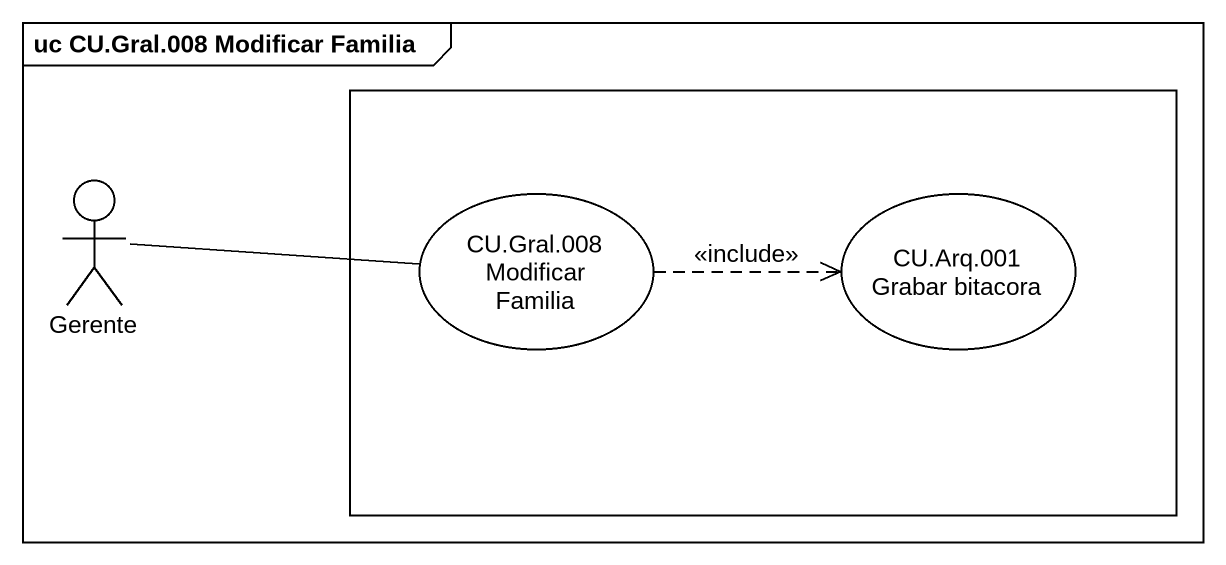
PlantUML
@startuml
mainframe uc CU.Gral.008 Modificar Familia
rectangle " " as rectangle1 {
  usecase "CU.Gral.008 Modificar Familia" as CU_Gral_008_Modificar
  usecase "CU.Arq.001 Grabar bitacora" as CU_Arq_001_Grabar_bitacora
}
actor Gerente
Gerente -right- CU_Gral_008_Modificar
CU_Gral_008_Modificar .right.> CU_Arq_001_Grabar_bitacora : <<include>>
@enduml
